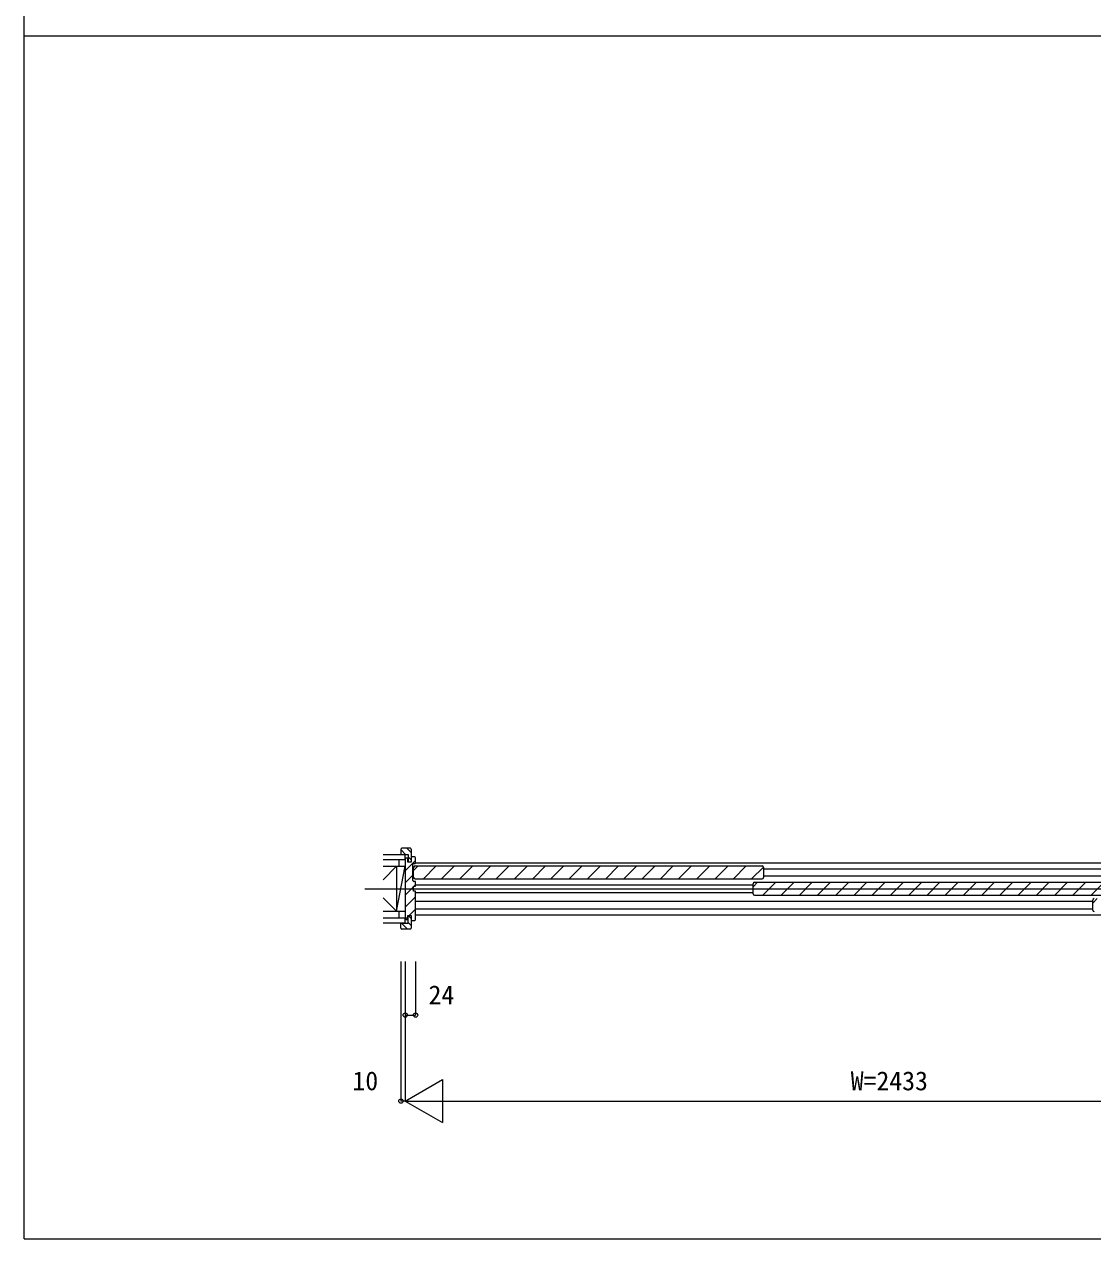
# Model space of a CAD drawing. Units: millimetres, scale not verified. Extents: x -14340 to 14341, y -10000 to 10000.
# Drawn here: x -14340 to -11854, y -10000 to -7175 of the extents above; entities that cross this region are included whole.
import ezdxf
from ezdxf.enums import TextEntityAlignment as Align

# ---------------------------------------------------------------- set-up
doc = ezdxf.new("R2010")
doc.units = ezdxf.units.MM
doc.header["$LTSCALE"] = 50
for name, color, linetype, lineweight in [('0-0_0', 7, 'Continuous', 9), ('0-2_YKK_ZWAK', 7, 'Continuous', 9), ('0-4_YKK_12', 4, 'Continuous', 18), ('0-6_YKK_D', 2, 'Continuous', 18)]:
    doc.layers.add(name, color=color, linetype=linetype, lineweight=lineweight)
doc.styles.add('ＭＳ ゴシック', font='')
doc.styles.get('ＭＳ ゴシック').set_extended_font_data('MS Gothic')

msp = doc.modelspace()

# ---------------------------------------------------------------- linework, layer by layer
at = {"layer": '0-0_0'}
for p, q in [((-14340.01, -10000), (-14340.01, 10000)), ((-14340.01, -7202.5), (14159.99, -7202.5)), ((-14340.01, -10000), (-14339.01, -10000)), ((-14340.01, -10000), (-14339.01, -10000)), ((-14340.01, -10000), (14341.01, -10000))]:
    msp.add_line(p, q, dxfattribs=at)
at = {"layer": '0-2_YKK_ZWAK'}
for p, q in [((-13505.19, -9106), (-13453.69, -9106)), ((-13453.69, -9118.5), (-13505.19, -9118.5)), ((-13468.69, -9118.5), (-13468.69, -9133.5)), ((-13453.69, -9118.5), (-13453.69, -9106)), ((-13505.19, -9133.5), (-13453.69, -9133.5)), ((-13505.19, -9165), (-13473.69, -9133.5)), ((-13473.69, -9238.5), (-13453.69, -9133.5)), ((-13473.69, -9133.5), (-13473.69, -9238.5)), ((-13453.69, -9133.5), (-13453.69, -9238.5)), ((-13547.4, -9186), (-10969.84, -9186)), ((-13505.19, -9207), (-13473.69, -9238.5)), ((-13505.19, -9238.5), (-13453.69, -9238.5)), ((-13505.19, -9253.5), (-13453.69, -9253.5)), ((-13468.69, -9238.5), (-13468.69, -9253.5)), ((-13453.69, -9266), (-13453.69, -9253.5)), ((-13453.69, -9266), (-13505.19, -9266))]:
    msp.add_line(p, q, dxfattribs=at)
at = {"layer": '0-4_YKK_12'}
for p, q in [((-13463.69, -9095.06), (-13452.75, -9106)), ((-13441.69, -9092), (-13461.69, -9092)), ((-13449.78, -9092), (-13439.69, -9102.09)), ((-13439.69, -9094), (-13439.69, -9124)), ((-13453.69, -9116.02), (-13452.17, -9114.5)), ((-13453.69, -9144.3), (-13429.69, -9120.3)), ((-13447.19, -9111.56), (-13439.69, -9119.06)), ((-13429.69, -9126), (-13429.69, -9114)), ((-13435.69, -9167), (-13435.69, -9129)), ((-13434.19, -9143.23), (-13423.96, -9133)), ((-13434.19, -9159.7), (-13434.19, -9136.3)), ((-13433.69, -9127), (-13430.69, -9127)), ((-13430.89, -9133), (-12623.49, -9133)), ((-13429.69, -9125.5), (-11044.69, -9125.5)), ((-13411.54, -9163), (-13381.54, -9133)), ((-13369.11, -9163), (-13339.11, -9133)), ((-13326.68, -9163), (-13296.68, -9133)), ((-13284.26, -9163), (-13254.26, -9133)), ((-13241.83, -9163), (-13211.83, -9133)), ((-13199.41, -9163), (-13169.41, -9133)), ((-13156.98, -9163), (-13126.98, -9133)), ((-13114.55, -9163), (-13084.55, -9133)), ((-13072.13, -9163), (-13042.13, -9133)), ((-13029.7, -9163), (-12999.7, -9133)), ((-12987.27, -9163), (-12957.27, -9133)), ((-12944.85, -9163), (-12914.85, -9133)), ((-12902.42, -9163), (-12872.42, -9133)), ((-12859.99, -9163), (-12829.99, -9133)), ((-12817.57, -9163), (-12787.57, -9133)), ((-12775.14, -9163), (-12745.14, -9133)), ((-12732.72, -9163), (-12702.72, -9133)), ((-12690.29, -9163), (-12660.29, -9133)), ((-12647.86, -9163), (-12620.3, -9135.44)), ((-12620.19, -9136.3), (-12620.19, -9159.7)), ((-12620.19, -9139.5), (-11044.69, -9139.5)), ((-13453.69, -9172.59), (-13435.69, -9154.59)), ((-13430.69, -9169), (-13433.69, -9169)), ((-13432.82, -9180), (-13429.69, -9176.87)), ((-13430.89, -9163), (-12623.49, -9163)), ((-12644.19, -9177.5), (-13429.69, -9177.5)), ((-12644.19, -9181.23), (-12633.96, -9171)), ((-12644.19, -9197.7), (-12644.19, -9174.3)), ((-12640.89, -9171), (-11833.49, -9171)), ((-12621.54, -9201), (-12591.54, -9171)), ((-11044.69, -9156.5), (-12620.19, -9156.5)), ((-12579.11, -9201), (-12549.11, -9171)), ((-12536.68, -9201), (-12506.68, -9171)), ((-12494.26, -9201), (-12464.26, -9171)), ((-12451.83, -9201), (-12421.83, -9171)), ((-12409.41, -9201), (-12379.41, -9171)), ((-12366.98, -9201), (-12336.98, -9171)), ((-12324.55, -9201), (-12294.55, -9171)), ((-12282.13, -9201), (-12252.13, -9171)), ((-12239.7, -9201), (-12209.7, -9171)), ((-12197.27, -9201), (-12167.27, -9171)), ((-12154.85, -9201), (-12124.85, -9171)), ((-12112.42, -9201), (-12082.42, -9171)), ((-12069.99, -9201), (-12039.99, -9171)), ((-12027.57, -9201), (-11997.57, -9171)), ((-11985.14, -9201), (-11955.14, -9171)), ((-11942.72, -9201), (-11912.72, -9171)), ((-11900.29, -9201), (-11870.29, -9171)), ((-11857.86, -9201), (-11830.3, -9173.44)), ((-13453.69, -9200.87), (-13434.69, -9181.87)), ((-13453.69, -9229.15), (-13429.69, -9205.15)), ((-13429.69, -9194.5), (-12644.07, -9194.5)), ((-12640.89, -9201), (-11833.49, -9201)), ((-13444.25, -9248), (-13429.69, -9233.44)), ((-11854.19, -9215.5), (-13429.69, -9215.5)), ((-13429.69, -9232.5), (-11854.19, -9232.5)), ((-11854.19, -9219.23), (-11843.96, -9209)), ((-11854.19, -9235.7), (-11854.19, -9212.3)), ((-13453.69, -9257.44), (-13447.39, -9251.14)), ((-13447.19, -9264.3), (-13439.69, -9271.8)), ((-13446.52, -9248), (-13439.69, -9254.83)), ((-13439.69, -9248), (-13439.69, -9278)), ((-13429.69, -9246.5), (-11044.69, -9246.5)), ((-13462.46, -9266), (-13448.46, -9280)), ((-13441.69, -9280), (-13461.69, -9280))]:
    msp.add_line(p, q, dxfattribs=at)
for points in [[(-13463.69, -9094), (-13463.69, -9106), (-13447.19, -9106), (-13447.19, -9124)], [(-13431.69, -9112), (-13439.69, -9112), (-13439.69, -9119), (-13439.69, -9124), (-13447.39, -9124), (-13447.39, -9115.5), (-13448.39, -9114.5), (-13453.69, -9114.5)], [(-13453.69, -9114.5), (-13453.69, -9257.5), (-13448.39, -9257.5), (-13447.39, -9256.5), (-13447.39, -9248), (-13439.69, -9248), (-13439.69, -9253), (-13439.69, -9260), (-13431.69, -9260)], [(-13429.69, -9258), (-13429.69, -9192.5), (-13430.19, -9192), (-13434.69, -9192), (-13434.69, -9191), (-13434.69, -9181), (-13434.69, -9180), (-13430.19, -9180), (-13429.69, -9179.5), (-13429.69, -9170)], [(-13463.69, -9278), (-13463.69, -9266), (-13447.19, -9266), (-13447.19, -9248)]]:
    msp.add_lwpolyline(points, dxfattribs=at)
for centre, radius, start, end in [((-13461.69, -9094), 2, 89.99998, 180.00002), ((-13441.69, -9094), 2, 0, 89.99998), ((-13431.69, -9114), 2, 0.00001, 89.99999), ((-13433.69, -9129), 2, 90.00001, 179.99999), ((-13430.89, -9136.3), 3.3, 90, 180), ((-13430.69, -9126), 1, 270.00001, 359.99999), ((-12623.49, -9136.3), 3.3, 0, 90), ((-13433.69, -9167), 2, 180.00001, 269.99999), ((-13430.89, -9159.7), 3.3, 180, 270), ((-13430.69, -9170), 1, 0.00001, 89.99999), ((-12640.89, -9174.3), 3.3, 90, 180), ((-12623.49, -9159.7), 3.3, 270, 0), ((-12640.89, -9197.7), 3.3, 180, 270), ((-11850.89, -9212.3), 3.3, 90, 180), ((-11850.89, -9235.7), 3.3, 180, 270), ((-13431.69, -9258), 2, 270.00001, 359.99999), ((-13461.69, -9278), 2, 180.00002, 270), ((-13441.69, -9278), 2, 270, 0)]:
    msp.add_arc(centre, radius, start, end, dxfattribs=at)
at = {"layer": '0-6_YKK_D'}
for p, q in [((-13463.69, -9355), (-13463.69, -9680)), ((-13453.69, -9355), (-13453.69, -9680)), ((-13429.69, -9355), (-13429.69, -9480)), ((-13453.69, -9480), (-13429.69, -9480)), ((-13453.69, -9680), (-13367.09, -9630)), ((-13367.09, -9630), (-13367.09, -9730)), ((-13453.69, -9680), (-13463.69, -9680)), ((-13453.69, -9680), (-13367.09, -9730)), ((-13453.69, -9680), (-11020.69, -9680))]:
    msp.add_line(p, q, dxfattribs=at)
for centre in [(-13453.69, -9480), (-13429.69, -9480), (-13463.69, -9680)]:
    msp.add_circle(centre, 5, dxfattribs=at)

# ---------------------------------------------------------------- texts
at = {"layer": '0-6_YKK_D', "style": 'ＭＳ ゴシック'}
for s, p in [('24', (-13399.45, -9468)), ('10', (-13576.46, -9668)), ('W=2433', (-12417.19, -9668))]:
    msp.add_text(s, height=43.99, dxfattribs=at).set_placement(p, align=Align.BOTTOM_LEFT)

doc.saveas('drawing.dxf')
